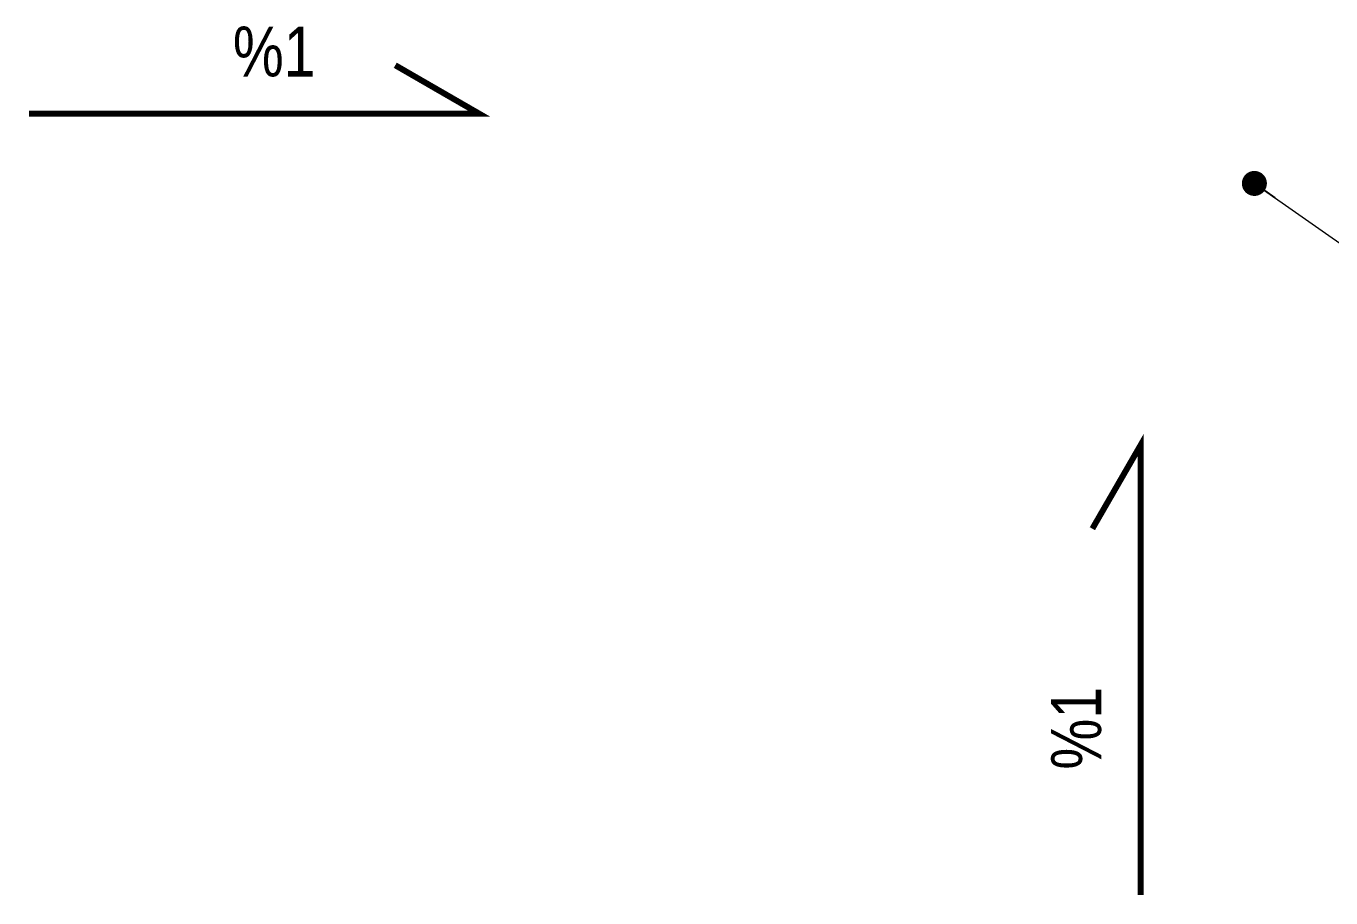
# Model space of a CAD drawing. Extents: x -1417 to 34975, y -245 to 8298.
# Drawn here: x 32322.3 to 32583.2, y 928.3 to 1102.7 of the extents above; entities that cross this region are included whole.
import ezdxf

# ---------------------------------------------------------------- set-up
doc = ezdxf.new("R2010")
doc.units = 0
doc.layers.get('0').update_dxf_attribs({"color": 9, "lineweight": 9})
doc.layers.add('21', color=9, linetype='Continuous', lineweight=9)
doc.styles.add('MuuM_TEXT-STANDART', font='ARIALN.TTF')
doc.dimstyles.new('MuuM_DIM100', dxfattribs={"dimscale": 10, "dimtxt": 2, "dimasz": 1, "dimexe": 1, "dimexo": 1, "dimgap": 1, "dimtad": 1, "dimdec": 1, "dimrnd": 0.5, "dimdsep": 46, "dimtxsty": 'MuuM_TEXT-STANDART', "dimblk": 'ARCHTICK', "dimcen": 0, "dimdle": 0.15, "dimclrd": 256, "dimclre": 256, "dimclrt": 256, "dimadec": 0, "dimazin": 0, "dimtfac": 5, "dimtdec": 1, "dimtix": 1, "dimtmove": 2, "dimatfit": 3, "dimldrblk": 'DOT', "dimfxl": 0.2, "dimtolj": 1, "dimlwd": -1, "dimlwe": -1, "dimarcsym": 0})

# ---------------------------------------------------------------- blocks, each defined once
blk = doc.blocks.new('_ArchTick')
at = {"color": 0, "linetype": 'ByBlock', "const_width": 0.15}
blk.add_lwpolyline([(-0.5, -0.5), (0.5, 0.5)], dxfattribs=at)
blk = doc.blocks.new('_Dot')
at = {"color": 0, "linetype": 'ByBlock', "lineweight": -2}
blk.add_line((-0.5, 0), (-1, 0), dxfattribs=at)
at = {"color": 0, "linetype": 'ByBlock', "const_width": 0.5}
blk.add_lwpolyline([(-0.25, 0, 1), (0.25, 0, 1)], format="xyb", close=True, dxfattribs=at)

msp = doc.modelspace()

# ---------------------------------------------------------------- linework, layer by layer
at = {"layer": '21', "const_width": 1.2}
for points in [[(32322.87, 1085.15), (32412.87, 1085.15), (32396.1, 1094.83)], [(32545.18, 928.93), (32545.18, 1018.93), (32535.5, 1002.16)]]:
    msp.add_lwpolyline(points, dxfattribs=at)

# ---------------------------------------------------------------- texts
at = {"layer": '21', "insert": (32380.17, 1102.58), "char_height": 10, "width": 119.8316, "attachment_point": 3, "style": 'MuuM_TEXT-STANDART'}
msp.add_mtext('%1', dxfattribs=at)
at = {"layer": '21', "insert": (32527.26, 970.54), "char_height": 10, "width": 119.8316, "attachment_point": 3, "rotation": 90, "style": 'MuuM_TEXT-STANDART'}
msp.add_mtext('%1', dxfattribs=at)

# ---------------------------------------------------------------- leaders
at = {"layer": '21'}
msp.add_leader([(32567.9, 1071.2), (32612.74, 1039.81), (32630.84, 1039.81)], dimstyle='MuuM_DIM100', override={"dimasz": 0.5}, dxfattribs=at)

doc.saveas('drawing.dxf')
